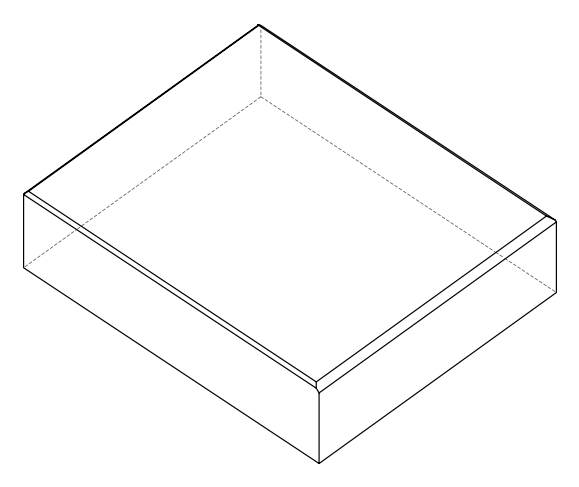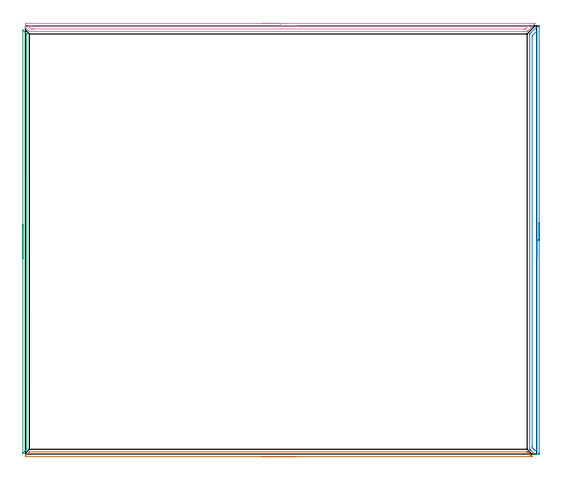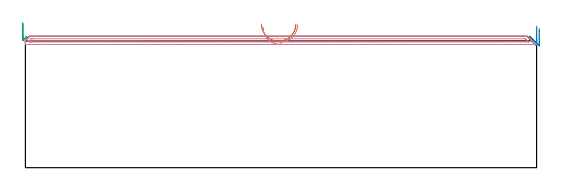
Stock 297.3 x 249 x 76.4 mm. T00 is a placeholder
(PLAN: 4 operations, 0 tool changes, 13.6 min)
(1 AREA_MILL | FG_CHAMFER_SURFACE | UGT0205_001 | 2.5 min | 1159 mm3)
(2 AREA_MILL_1 | FG_CHAMFER_SURFACE_1 | UGT0205_001 | 4.14 min | 3756 mm3)
(3 AREA_MILL_2 | FG_CHAMFER_SURFACE_2 | UGT0205_001 | 2.11 min | 652 mm3)
(4 AREA_MILL_3 | FG_CHAMFER_SURFACE_3 | UGT0205_001 | 4.88 min | 3231 mm3)
(TOOL UGT0205_001 | Chamfer Mill 20 x 3 x 45 deg. | D20 FL50 Z2)
(OP 1 AREA_MILL)
G17 G21 G94 G90
T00 M6
G54
G17 G0 G90 X157.304 Y-1.5 S1061 M3
G43 Z86.4 H0
Z83.6
G94 G1 X157.266 Z82.728 F250.
X157.152 Z81.863
X156.963 Z81.012
X156.701 Z80.18
X156.367 Z79.374
X155.964 Z78.6
X155.495 Z77.864
X154.964 Z77.172
X154.375 Z76.529
X153.732 Z75.94
X153.039 Z75.408
X152.304 Z74.94
X151.53 Z74.537
X150.724 Z74.203
X149.892 Z73.941
X149.04 Z73.752
X148.175 Z73.638
X147.304 Z73.6
X0.007
X-0.002 Y-1.49 Z73.609
X-0.036 Y-1.479 Z73.62
X-0.011 Y-1.245 Z73.855
X-0.01 Y-1.238 Z73.862
X0. Y-1. Z74.1
X2.284 Y1.283 Z76.382
X2.305 Y1.293 Z76.392
X2.335 Y1.3 Z76.4
X291.329
X291.787 Y1.309 Z76.386
X291.858 Y1.243 Z76.34
X291.872 Y1.229 Z76.327
X292.218 Y0.883 Z75.981
X292.316 Y0.786 Z75.882
X292.41 Y0.691 Z75.79
X292.515 Y0.585 Z75.685
X292.611 Y0.491 Z75.587
X292.703 Y0.397 Z75.497
X292.812 Y0.288 Z75.387
X292.907 Y0.195 Z75.291
X292.996 Y0.104 Z75.203
X293.11 Y-0.009 Z75.09
X293.202 Y-0.1 Z74.996
X293.29 Y-0.189 Z74.91
X293.407 Y-0.307 Z74.793
X293.497 Y-0.395 Z74.701
X293.583 Y-0.483 Z74.617
X293.704 Y-0.604 Z74.495
X293.793 Y-0.691 Z74.405
X293.877 Y-0.776 Z74.323
X294.002 Y-0.901 Z74.198
X294.088 Y-0.986 Z74.11
X294.299 Y-1.199 Z73.901
X294.333 Y-1.232 Z73.867
X294.53 Y-1.429 Z73.67
X294.596 Y-1.496 Z73.603
X294.597 Y-1.498 Z73.6
X294.596 Y-1.499 Z73.599
X147.304 Y-1.5 Z73.6
X146.432 Z73.638
X145.567 Z73.752
X144.716 Z73.941
X143.884 Z74.203
X143.078 Z74.537
X142.304 Z74.94
X141.568 Z75.408
X140.876 Z75.94
X140.233 Z76.529
X139.643 Z77.172
X139.112 Z77.864
X138.643 Z78.6
X138.241 Z79.374
X137.907 Z80.18
X137.644 Z81.012
X137.456 Z81.863
X137.342 Z82.728
X137.304 Z83.6
G0 Z86.4
M5
M2
(OP 2 AREA_MILL_1)
G17 G21 G94 G90
T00 M6
G54
G17 G0 G90 X298.8 Y134.5 S1061 M3
G43 Z86.4 H0
Z80.9
G94 G1 Y134.462 Z80.028 F250.
Y134.348 Z79.164
Y134.159 Z78.312
Y133.897 Z77.48
Y133.563 Z76.674
Y133.16 Z75.9
Y132.692 Z75.164
Y132.16 Z74.472
Y131.571 Z73.829
Y130.928 Z73.24
Y130.236 Z72.708
Y129.5 Z72.24
Y128.726 Z71.837
Y127.92 Z71.503
Y127.088 Z71.241
Y126.236 Z71.052
Y125.372 Z70.938
Y124.5 Z70.9
Y0.632
X298.798 Y0.452 Z70.902
X298.791 Y0.002 Z70.905
X298.634 Y0. Z71.063
X297.381 Z72.314
X296.416 Z73.284
X296.096 Y0.01 Z73.602
X295.871 Y0.228 Z73.828
X293.679 Y2.421 Z76.02
X293.307 Y2.793 Z76.393
Y2.803
X293.3 Y3.315 Z76.4
Y243.896
X293.306 Y244.303 Z76.392
X293.4 Y244.402 Z76.297
X297.666 Y248.666 Z72.033
X297.824 Y248.826 Z71.872
X297.967 Y248.964 Z71.73
X298.005 Y248.995 Z71.691
X298.046 Y248.998 Z71.651
X298.073 Y249. Z71.625
X298.791 Y248.999 Z70.905
X298.8 Y248.875 Z70.9
Y124.5
X297.386 Z72.314
Y2.421
X297.381 Y2.01 Z72.319
X296.909 Y2.002 Z72.791
X296.702 Y2.005 Z72.998
X296.598 Y2.009 Z73.102
X296.548 Y2.014 Z73.152
X296.494 Y2.064 Z73.206
X296.13 Y2.421 Z73.57
X295.606 Y2.944 Z74.094
X295.237 Y3.315 Z74.463
X294.719 Y3.843 Z74.981
X294.714 Y4.214 Z74.986
Y243.002
X294.719 Y243.257 Z74.981
X295.034 Y243.579 Z74.666
X295.346 Y243.896 Z74.354
X297.136 Y245.685 Z72.564
X297.261 Y245.806 Z72.439
X297.381 Y245.919 Z72.319
X297.386 Y245.685 Z72.314
Y124.5
Y123.628 Z72.352
Y122.764 Z72.466
Y121.912 Z72.655
Y121.08 Z72.917
Y120.274 Z73.251
Y119.5 Z73.654
Y118.764 Z74.123
Y118.072 Z74.654
Y117.429 Z75.243
Y116.84 Z75.886
Y116.308 Z76.578
Y115.84 Z77.314
Y115.437 Z78.088
Y115.103 Z78.894
Y114.841 Z79.726
Y114.652 Z80.578
Y114.538 Z81.443
Y114.5 Z82.314
G0 Z86.4
M5
M2
(OP 3 AREA_MILL_2)
G17 G21 G94 G90
T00 M6
G54
G17 G0 G90 X-1.5 Y113.55 S1061 M3
G43 Z86.4 H0
Z84.1
G94 G1 Y113.588 Z83.228 F250.
Y113.702 Z82.364
Y113.891 Z81.512
Y114.153 Z80.68
Y114.487 Z79.874
Y114.89 Z79.1
Y115.359 Z78.364
Y115.89 Z77.672
Y116.479 Z77.029
Y117.122 Z76.44
Y117.814 Z75.908
Y118.55 Z75.44
Y119.324 Z75.037
Y120.13 Z74.703
Y120.962 Z74.441
Y121.814 Z74.252
Y122.678 Z74.138
Y123.55 Z74.1
X-1.499 Y246.503 Z74.099
X-1.495 Y246.567 Z74.103
X-1.493 Y246.582 Z74.104
X-1.434 Y246.535 Z74.163
X0.615 Y244.486 Z76.214
X0.76 Y244.338 Z76.355
X0.796 Y244.295 Z76.389
X0.8 Y244.191 Z76.4
Y2.907
X0.803 Y2.812 Z76.396
X0.76 Y2.762 Z76.355
X0.614 Y2.614 Z76.214
X-1.323 Y0.675 Z74.274
X-1.434 Y0.565 Z74.164
X-1.493 Y0.518 Z74.104
X-1.495 Y0.533 Z74.103
X-1.499 Y0.597 Z74.099
X-1.5 Y123.55 Z74.1
Y124.422 Z74.138
Y125.287 Z74.252
Y126.138 Z74.441
Y126.97 Z74.703
Y127.776 Z75.037
Y128.55 Z75.44
Y129.286 Z75.908
Y129.978 Z76.44
Y130.621 Z77.029
Y131.21 Z77.672
Y131.742 Z78.364
Y132.21 Z79.1
Y132.613 Z79.874
Y132.947 Z80.68
Y133.209 Z81.512
Y133.398 Z82.364
Y133.512 Z83.228
Y133.55 Z84.1
G0 Z86.4
M5
M2
(OP 4 AREA_MILL_3)
G17 G21 G94 G90
T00 M6
G54
G17 G0 G90 X138.25 Y250.5 S1061 M3
G43 Z86.4 H0
Z81.7
G94 G1 X138.288 Z80.828 F250.
X138.402 Z79.963
X138.591 Z79.112
X138.853 Z78.28
X139.187 Z77.474
X139.59 Z76.7
X140.059 Z75.964
X140.59 Z75.272
X141.179 Z74.629
X141.822 Z74.04
X142.514 Z73.508
X143.25 Z73.04
X144.024 Z72.637
X144.83 Z72.303
X145.662 Z72.041
X146.514 Z71.852
X147.379 Z71.738
X148.25 Z71.7
X296.28
X296.494 Y250.497
Y250.492 Z71.705
X296.022 Y250.022 Z72.178
X295.634 Y249.633 Z72.564
X292.238 Y246.237 Z75.962
X291.929 Y245.929 Z76.268
X291.803 Y245.805 Z76.391
X291.439 Y245.8 Z76.4
X2.353 Y245.807 Z76.391
X2.289 Y245.821 Z76.374
X2.208 Y245.891 Z76.307
X2.192 Y245.906 Z76.292
X1.914 Y246.184 Z76.013
X1.73 Y246.37 Z75.83
X0.361 Y247.739 Z74.461
X0.155 Y247.949 Z74.251
X0.009 Y248.103 Z74.096
X0.008 Y248.15 Z74.049
X0. Y248.769 Z73.431
Y250.239 Z71.958
X0.002 Y250.491 Z71.705
X0.155 Y250.5 Z71.7
X148.25
Y249.086 Z73.114
X292.376 Y249.085 Z73.115
X292.468 Y249.082 Z73.118
X292.615 Y249.076 Z73.124
X292.583 Y249.04 Z73.16
X292.459 Y248.911 Z73.289
X292.33 Y248.78 Z73.42
X291.124 Y247.574 Z74.626
X290.808 Y247.26 Z74.94
X290.777 Y247.234 Z74.966
X290.764 Y247.225 Z74.975
X290.729 Y247.221 Z74.979
X290.638 Y247.216 Z74.984
X290.592 Y247.215 Z74.985
X290.546 Y247.214 Z74.986
X5.1 Y247.222 Z74.978
X4.207 Y247.223 Z74.977
X4.17 Y247.224 Z74.976
X3.302 Y247.26 Z74.94
X3.277 Y247.277 Z74.923
X2.399 Y248.15 Z74.05
X2.385 Y248.164 Z74.036
X2.168 Y248.385 Z73.815
X2.062 Y248.496 Z73.704
X2.012 Y248.55 Z73.65
X2.01 Y248.656 Z73.544
Y249.04 Z73.16
X2.345 Y249.08 Z73.12
X2.385 Y249.082 Z73.118
X3.232 Y249.086 Z73.114
X3.277
X148.25
X149.122 Z73.152
X149.987 Z73.266
X150.838 Z73.455
X151.67 Z73.717
X152.476 Z74.051
X153.25 Z74.454
X153.986 Z74.923
X154.678 Z75.454
X155.321 Z76.043
X155.911 Z76.686
X156.442 Z77.378
X156.91 Z78.114
X157.313 Z78.888
X157.647 Z79.694
X157.909 Z80.526
X158.098 Z81.378
X158.212 Z82.243
X158.25 Z83.114
G0 Z86.4
M5
M2
